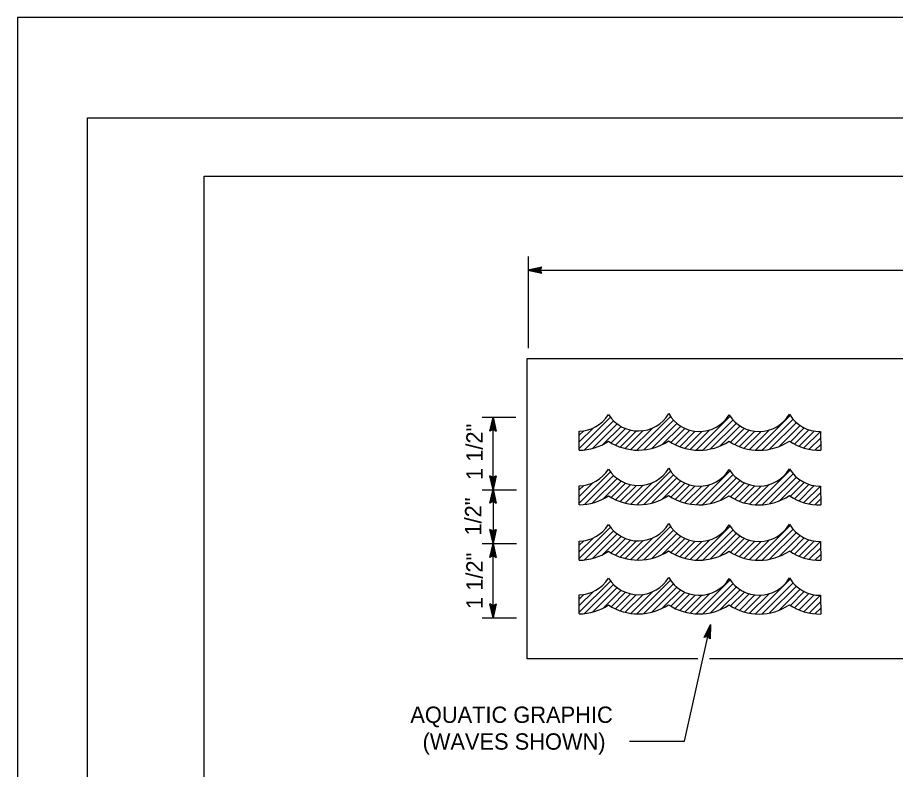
# Model space of a CAD drawing. Extents: x -894 to 866, y -472 to 714.
# Drawn here: x -894 to -517.4, y 391.1 to 713.6 of the extents above; entities that cross this region are included whole.
import ezdxf

# ---------------------------------------------------------------- set-up
doc = ezdxf.new("R2010")
doc.units = 0
for name, color, linetype in [('border_PLOTTING-ELEMENTS', 7, 'Continuous'), ('border_rw_22x34_Cut_Lines', 7, 'Continuous'), ('border_SHEET', 7, 'Continuous'), ('df_DETAIL', 7, 'Continuous'), ('df_DETAIL-anno', 7, 'Continuous')]:
    doc.layers.add(name, color=color, linetype=linetype)

msp = doc.modelspace()

# ---------------------------------------------------------------- linework, layer by layer
at = {"layer": 'border_PLOTTING-ELEMENTS'}
for points in [[(-894.04, -472.44), (865.96, -472.44), (865.96, 713.56), (-894.04, 713.56)], [(-864.04, 670.56), (835.96, 670.56), (835.96, -429.44), (-864.04, -429.44)]]:
    msp.add_lwpolyline(points, close=True, dxfattribs=at)
at = {"layer": 'border_rw_22x34_Cut_Lines'}
msp.add_lwpolyline([(-864.04, 670.56), (835.96, 670.56), (835.96, -429.44), (-864.04, -429.44)], close=True, dxfattribs=at)
at = {"layer": 'border_SHEET'}
for p, q in [((-814.04, 645.56), (810.96, 645.56)), ((-814.04, -404.44), (-814.04, 645.56))]:
    msp.add_line(p, q, dxfattribs=at)
at = {"layer": 'df_DETAIL'}
for p, q in [((-675.38, 567.32), (64.32, 567.32)), ((-675.38, 438.45), (-675.38, 567.32)), ((-628.28, 528.02), (-613.87, 542.43)), ((-602.83, 528.01), (-588.29, 542.55)), ((-577.4, 527.99), (-562.5, 542.88)), ((-653.03, 528.73), (-639.66, 542.09)), ((-650.81, 528.12), (-638.33, 540.59)), ((-647.33, 528.77), (-636.81, 539.28)), ((-625.33, 528.14), (-612.61, 540.86)), ((-621.89, 528.75), (-611.16, 539.48)), ((-599.97, 528.04), (-587.04, 540.97)), ((-596.67, 528.52), (-585.6, 539.58)), ((-574.58, 527.98), (-561.29, 541.27)), ((-571.34, 528.39), (-559.89, 539.84)), ((-653.04, 534.37), (-651.11, 536.3)), ((-653.03, 527.98), (-653.04, 536.14)), ((-653.03, 531.55), (-647.1, 537.48)), ((-642.74, 530.52), (-635.1, 538.17)), ((-639.33, 531.11), (-633.18, 537.26)), ((-637.47, 530.14), (-631.01, 536.6)), ((-635.45, 529.33), (-628.53, 536.26)), ((-633.27, 528.68), (-625.57, 536.38)), ((-630.89, 528.23), (-621.63, 537.5)), ((-617.4, 530.42), (-609.52, 538.29)), ((-613.68, 531.3), (-607.68, 537.31)), ((-611.84, 530.31), (-605.6, 536.55)), ((-609.86, 529.47), (-603.24, 536.09)), ((-607.72, 528.78), (-600.48, 536.02)), ((-605.39, 528.28), (-596.99, 536.68)), ((-592.53, 529.83), (-583.98, 538.38)), ((-588.12, 531.4), (-582.15, 537.38)), ((-586.31, 530.39), (-580.09, 536.61)), ((-584.35, 529.52), (-577.74, 536.13)), ((-582.23, 528.81), (-575.01, 536.03)), ((-579.93, 528.29), (-571.59, 536.62)), ((-567.32, 529.58), (-558.29, 538.61)), ((-562.44, 531.63), (-556.51, 537.57)), ((-560.66, 530.59), (-554.49, 536.75)), ((-558.73, 529.69), (-552.21, 536.2)), ((-556.64, 528.94), (-549.58, 536.01)), ((-549.47, 536.01), (-549.43, 527.93)), ((-554.38, 528.37), (-549.45, 533.3)), ((-551.91, 528.02), (-549.44, 530.49)), ((-653.03, 505.32), (-639.66, 518.68)), ((-650.81, 504.71), (-638.33, 517.18)), ((-628.28, 504.61), (-613.87, 519.02)), ((-625.33, 504.73), (-612.61, 517.45)), ((-621.89, 505.34), (-611.16, 516.07)), ((-602.83, 504.6), (-588.29, 519.14)), ((-599.97, 504.63), (-587.04, 517.56)), ((-596.67, 505.11), (-585.6, 516.17)), ((-577.4, 504.58), (-562.5, 519.47)), ((-574.58, 504.57), (-561.29, 517.86)), ((-571.34, 504.98), (-559.89, 516.43)), ((-653.04, 510.96), (-651.11, 512.89)), ((-653.03, 504.57), (-653.04, 512.73)), ((-653.03, 508.14), (-647.1, 514.07)), ((-647.33, 505.36), (-636.81, 515.87)), ((-642.74, 507.11), (-635.1, 514.76)), ((-639.33, 507.7), (-633.18, 513.85)), ((-637.47, 506.73), (-631.01, 513.19)), ((-635.45, 505.92), (-628.53, 512.85)), ((-633.27, 505.27), (-625.57, 512.97)), ((-630.89, 504.82), (-621.63, 514.09)), ((-617.4, 507.01), (-609.52, 514.88)), ((-613.68, 507.89), (-607.68, 513.9)), ((-611.84, 506.9), (-605.6, 513.14)), ((-609.86, 506.06), (-603.24, 512.68)), ((-607.72, 505.37), (-600.48, 512.61)), ((-605.39, 504.87), (-596.99, 513.27)), ((-592.53, 506.42), (-583.98, 514.97)), ((-588.12, 507.99), (-582.15, 513.97)), ((-586.31, 506.98), (-580.09, 513.2)), ((-584.35, 506.11), (-577.74, 512.72)), ((-582.23, 505.4), (-575.01, 512.62)), ((-579.93, 504.88), (-571.59, 513.21)), ((-567.32, 506.17), (-558.29, 515.19)), ((-562.44, 508.22), (-556.51, 514.16)), ((-560.66, 507.18), (-554.49, 513.34)), ((-558.73, 506.28), (-552.21, 512.79)), ((-556.64, 505.53), (-549.58, 512.6)), ((-549.47, 512.6), (-549.43, 504.52)), ((-554.38, 504.96), (-549.45, 509.89)), ((-551.91, 504.61), (-549.44, 507.08)), ((-653.03, 481.55), (-639.66, 494.91)), ((-628.28, 480.85), (-613.87, 495.25)), ((-625.33, 480.96), (-612.61, 493.69)), ((-602.83, 480.84), (-588.29, 495.38)), ((-599.97, 480.87), (-587.04, 493.8)), ((-577.4, 480.81), (-562.5, 495.71)), ((-574.58, 480.8), (-561.29, 494.09)), ((-653.03, 484.37), (-647.1, 490.3)), ((-650.81, 480.94), (-638.33, 493.42)), ((-647.33, 481.59), (-636.81, 492.11)), ((-642.74, 483.35), (-635.1, 490.99)), ((-639.33, 483.93), (-633.18, 490.08)), ((-630.89, 481.06), (-621.63, 490.32)), ((-621.89, 481.58), (-611.16, 492.31)), ((-617.4, 483.24), (-609.52, 491.12)), ((-613.68, 484.13), (-607.68, 490.13)), ((-596.67, 481.34), (-585.6, 492.4)), ((-592.53, 482.65), (-583.98, 491.2)), ((-588.12, 484.23), (-582.15, 490.21)), ((-571.34, 481.22), (-559.89, 492.67)), ((-567.32, 482.41), (-558.29, 491.43)), ((-562.44, 484.45), (-556.51, 490.39)), ((-653.04, 487.2), (-651.11, 489.13)), ((-653.03, 480.8), (-653.04, 488.97)), ((-637.47, 482.97), (-631.01, 489.42)), ((-635.45, 482.16), (-628.53, 489.08)), ((-633.27, 481.51), (-625.57, 489.21)), ((-611.84, 483.14), (-605.6, 489.38)), ((-609.86, 482.29), (-603.24, 488.91)), ((-607.72, 481.61), (-600.48, 488.85)), ((-605.39, 481.11), (-596.99, 489.51)), ((-586.31, 483.22), (-580.09, 489.44)), ((-584.35, 482.35), (-577.74, 488.95)), ((-582.23, 481.64), (-575.01, 488.86)), ((-579.93, 481.11), (-571.59, 489.45)), ((-560.66, 483.41), (-554.49, 489.57)), ((-558.73, 482.51), (-552.21, 489.02)), ((-556.64, 481.77), (-549.58, 488.83)), ((-554.38, 481.2), (-549.45, 486.13)), ((-549.47, 488.84), (-549.43, 480.76)), ((-551.91, 480.84), (-549.44, 483.31)), ((-653.03, 458.49), (-639.66, 471.86)), ((-628.28, 457.79), (-613.87, 472.2)), ((-602.83, 457.78), (-588.29, 472.32)), ((-577.4, 457.75), (-562.5, 472.65)), ((-574.58, 457.74), (-561.29, 471.04)), ((-653.03, 461.32), (-647.1, 467.24)), ((-650.81, 457.89), (-638.33, 470.36)), ((-647.33, 458.54), (-636.81, 469.05)), ((-642.74, 460.29), (-635.1, 467.94)), ((-630.89, 458), (-621.63, 467.27)), ((-625.33, 457.9), (-612.61, 470.63)), ((-621.89, 458.52), (-611.16, 469.25)), ((-617.4, 460.18), (-609.52, 468.06)), ((-599.97, 457.81), (-587.04, 470.74)), ((-596.67, 458.29), (-585.6, 469.35)), ((-592.53, 459.6), (-583.98, 468.15)), ((-588.12, 461.17), (-582.15, 467.15)), ((-571.34, 458.16), (-559.89, 469.61)), ((-567.32, 459.35), (-558.29, 468.37)), ((-562.44, 461.4), (-556.51, 467.33)), ((-653.04, 464.14), (-651.11, 466.07)), ((-653.03, 457.75), (-653.04, 465.91)), ((-639.33, 460.87), (-633.18, 467.03)), ((-637.47, 459.91), (-631.01, 466.37)), ((-635.45, 459.1), (-628.53, 466.02)), ((-633.27, 458.45), (-625.57, 466.15)), ((-613.68, 461.07), (-607.68, 467.07)), ((-611.84, 460.08), (-605.6, 466.32)), ((-609.86, 459.23), (-603.24, 465.85)), ((-607.72, 458.55), (-600.48, 465.79)), ((-605.39, 458.05), (-596.99, 466.45)), ((-586.31, 460.16), (-580.09, 466.38)), ((-584.35, 459.29), (-577.74, 465.89)), ((-582.23, 458.58), (-575.01, 465.8)), ((-579.93, 458.06), (-571.59, 466.39)), ((-560.66, 460.36), (-554.49, 466.52)), ((-558.73, 459.46), (-552.21, 465.97)), ((-556.64, 458.71), (-549.58, 465.78)), ((-549.47, 465.78), (-549.43, 457.7)), ((-554.38, 458.14), (-549.45, 463.07)), ((-551.91, 457.79), (-549.44, 460.26)), ((-602.18, 438.45), (-675.38, 438.45)), ((-13.91, 438.45), (-597.19, 438.45))]:
    msp.add_line(p, q, dxfattribs=at)
for centre, radius, start, end in [((-653.31, 551.23), 15.09, 271.0365, 328.2001), ((-627.69, 551.39), 15.16, 212.1807, 329.366), ((-601.51, 551.06), 15.07, 209.3611, 328.3483), ((-575.85, 551.1), 15.09, 211.78, 329.5315), ((-549.82, 551.14), 15.14, 210.5755, 271.3191), ((-653.38, 551.45), 23.48, 270.8663, 303.2635), ((-627.72, 551.39), 23.37, 236.8314, 303.7793), ((-601.65, 551.46), 23.48, 236.1648, 303.2412), ((-575.91, 551.19), 23.26, 236.3928, 304.0356), ((-549.85, 551.21), 23.28, 235.9477, 271.0526), ((-653.31, 527.82), 15.09, 271.0365, 328.2001), ((-627.69, 527.98), 15.16, 212.1807, 329.366), ((-601.51, 527.65), 15.07, 209.3611, 328.3483), ((-575.85, 527.69), 15.09, 211.78, 329.5315), ((-549.82, 527.73), 15.14, 210.5755, 271.3191), ((-627.72, 527.98), 23.37, 236.8314, 303.7793), ((-601.65, 528.05), 23.48, 236.1648, 303.2412), ((-575.91, 527.78), 23.26, 236.3928, 304.0356), ((-549.85, 527.8), 23.28, 235.9477, 271.0526), ((-653.38, 528.04), 23.48, 270.8663, 303.2635), ((-653.31, 504.05), 15.09, 271.0365, 328.2001), ((-627.69, 504.22), 15.16, 212.1807, 329.366), ((-601.51, 503.88), 15.07, 209.3611, 328.3483), ((-575.85, 503.92), 15.09, 211.78, 329.5315), ((-549.82, 503.97), 15.14, 210.5755, 271.3191), ((-653.38, 504.28), 23.48, 270.8663, 303.2635), ((-627.72, 504.21), 23.37, 236.8314, 303.7793), ((-601.65, 504.29), 23.48, 236.1648, 303.2412), ((-575.91, 504.02), 23.26, 236.3928, 304.0356), ((-549.85, 504.04), 23.28, 235.9477, 271.0526), ((-653.31, 481), 15.09, 271.0365, 328.2001), ((-627.69, 481.16), 15.16, 212.1807, 329.366), ((-601.51, 480.83), 15.07, 209.3611, 328.3483), ((-575.85, 480.86), 15.09, 211.78, 329.5315), ((-549.82, 480.91), 15.14, 210.5755, 271.3191), ((-653.38, 481.22), 23.48, 270.8663, 303.2635), ((-627.72, 481.15), 23.37, 236.8314, 303.7793), ((-601.65, 481.23), 23.48, 236.1648, 303.2412), ((-575.91, 480.96), 23.26, 236.3928, 304.0356), ((-549.85, 480.98), 23.28, 235.9477, 271.0526)]:
    msp.add_arc(centre, radius, start, end, dxfattribs=at)
at = {"layer": 'df_DETAIL-anno'}
for p, q in [((-674.87, 571.72), (-674.87, 611.1)), ((-669.05, 606.53), (-675.05, 605.19)), ((-669.85, 605.19), (-669.05, 606.53)), ((-669.05, 606.53), (-669.05, 606.53)), ((-675.05, 605.19), (64.08, 605.19)), ((-675.05, 605.19), (-675.05, 605.19)), ((-675.05, 605.19), (-669.05, 603.86)), ((-669.27, 606.17), (-673.67, 605.19)), ((-673.66, 605.19), (-669.28, 604.22)), ((-669.5, 605.81), (-672.29, 605.19)), ((-672.29, 605.19), (-669.46, 604.57)), ((-669.68, 605.47), (-670.91, 605.19)), ((-670.91, 605.19), (-669.7, 604.93)), ((-669.05, 603.86), (-669.85, 605.19)), ((-669.05, 603.86), (-669.05, 603.86)), ((-694.66, 542.2), (-680.19, 542.2)), ((-690.02, 511.01), (-690.02, 542.2)), ((-690.02, 542.2), (-690.02, 542.2)), ((-691.36, 536.2), (-691.36, 536.2)), ((-688.69, 536.2), (-688.69, 536.2)), ((-691.35, 517.01), (-691.35, 517.01)), ((-688.68, 517.01), (-688.68, 517.01)), ((-694.66, 511.01), (-679.93, 511.01)), ((-690.02, 511.29), (-690.02, 511.29)), ((-690.02, 511.01), (-690.02, 488.01)), ((-690.02, 511.01), (-690.02, 511.01)), ((-691.36, 505.29), (-691.36, 505.29)), ((-688.69, 505.29), (-688.69, 505.29)), ((-691.35, 494), (-691.35, 494)), ((-688.68, 494), (-688.68, 494)), ((-694.66, 488.01), (-679.93, 488.01)), ((-690.02, 456.05), (-690.02, 488.01)), ((-690.02, 488.01), (-690.02, 488.01)), ((-690.02, 488), (-690.02, 488)), ((-691.36, 482.01), (-691.36, 482.01)), ((-688.69, 482.01), (-688.69, 482.01)), ((-691.35, 462.05), (-691.35, 462.05)), ((-688.68, 462.05), (-688.68, 462.05)), ((-694.66, 456.05), (-679.93, 456.05)), ((-690.02, 456.05), (-690.02, 456.05)), ((-607.92, 403.17), (-596.72, 453.23)), ((-599.4, 447.69), (-596.72, 453.23)), ((-596.72, 453.23), (-596.8, 447.09)), ((-596.72, 453.23), (-596.72, 453.23)), ((-599, 447.82), (-597.04, 451.89)), ((-598.6, 447.97), (-597.36, 450.54)), ((-598.22, 448.06), (-597.67, 449.2)), ((-597.67, 449.2), (-597.69, 447.96)), ((-597.36, 450.54), (-597.39, 447.65)), ((-597.04, 451.88), (-597.09, 447.4)), ((-597.91, 448.17), (-599.4, 447.69)), ((-599.4, 447.69), (-599.4, 447.69)), ((-596.8, 447.09), (-597.91, 448.17)), ((-596.8, 447.09), (-596.8, 447.09)), ((-631.5, 403.17), (-607.92, 403.17))]:
    msp.add_line(p, q, dxfattribs=at)
for points in [[(-691.36, 536.2), (-690.02, 542.2), (-688.69, 536.2), (-689.05, 536.42), (-690.02, 540.81), (-691.01, 536.42), (-690.65, 536.63), (-690.02, 539.44), (-689.4, 536.63), (-689.76, 536.84), (-690.03, 538.06), (-690.3, 536.84), (-690.02, 537), (-688.69, 536.2), (-690.02, 537)], [(-688.68, 517.01), (-690.02, 511.01), (-691.35, 517.01), (-691, 516.8), (-690.03, 512.4), (-689.04, 516.8), (-689.39, 516.58), (-690.02, 513.77), (-690.64, 516.58), (-690.29, 516.37), (-690.02, 515.15), (-689.75, 516.37), (-690.02, 516.21), (-691.35, 517.01), (-690.02, 516.21)], [(-691.36, 505.29), (-690.02, 511.29), (-688.69, 505.29), (-689.05, 505.5), (-690.02, 509.9), (-691.01, 505.5), (-690.65, 505.71), (-690.02, 508.53), (-689.4, 505.72), (-689.76, 505.93), (-690.03, 507.15), (-690.3, 505.93), (-690.02, 506.09), (-688.69, 505.29), (-690.02, 506.09)], [(-688.68, 494), (-690.02, 488), (-691.35, 494), (-691, 493.78), (-690.03, 489.39), (-689.04, 493.79), (-689.39, 493.57), (-690.02, 490.76), (-690.64, 493.57), (-690.29, 493.36), (-690.02, 492.14), (-689.75, 493.36), (-690.02, 493.2), (-691.35, 494), (-690.02, 493.2)], [(-691.36, 482.01), (-690.02, 488.01), (-688.69, 482.01), (-689.05, 482.23), (-690.02, 486.62), (-691.01, 482.22), (-690.65, 482.44), (-690.02, 485.25), (-689.4, 482.44), (-689.76, 482.65), (-690.03, 483.87), (-690.3, 482.65), (-690.02, 482.81), (-688.69, 482.01), (-690.02, 482.81)], [(-688.68, 462.05), (-690.02, 456.05), (-691.35, 462.05), (-691, 461.84), (-690.03, 457.45), (-689.04, 461.84), (-689.39, 461.63), (-690.02, 458.82), (-690.64, 461.63), (-690.29, 461.41), (-690.02, 460.2), (-689.75, 461.42), (-690.02, 461.25), (-691.35, 462.05), (-690.02, 461.25)]]:
    msp.add_lwpolyline(points, close=True, dxfattribs=at)

# ---------------------------------------------------------------- texts
for s, p in [('1 1/2"', (-694.5, 515.21)), ('1/2"', (-695.07, 491.37)), ('1 1/2"', (-694.5, 459.88))]:
    msp.add_text(s, height=7, rotation=90, dxfattribs=at).set_placement(p)
for s, p in [('AQUATIC GRAPHIC', (-725.52, 411.02)), ('(WAVES SHOWN)', (-720.27, 399.53))]:
    msp.add_text(s, height=7, dxfattribs=at).set_placement(p)

doc.saveas('drawing.dxf')
